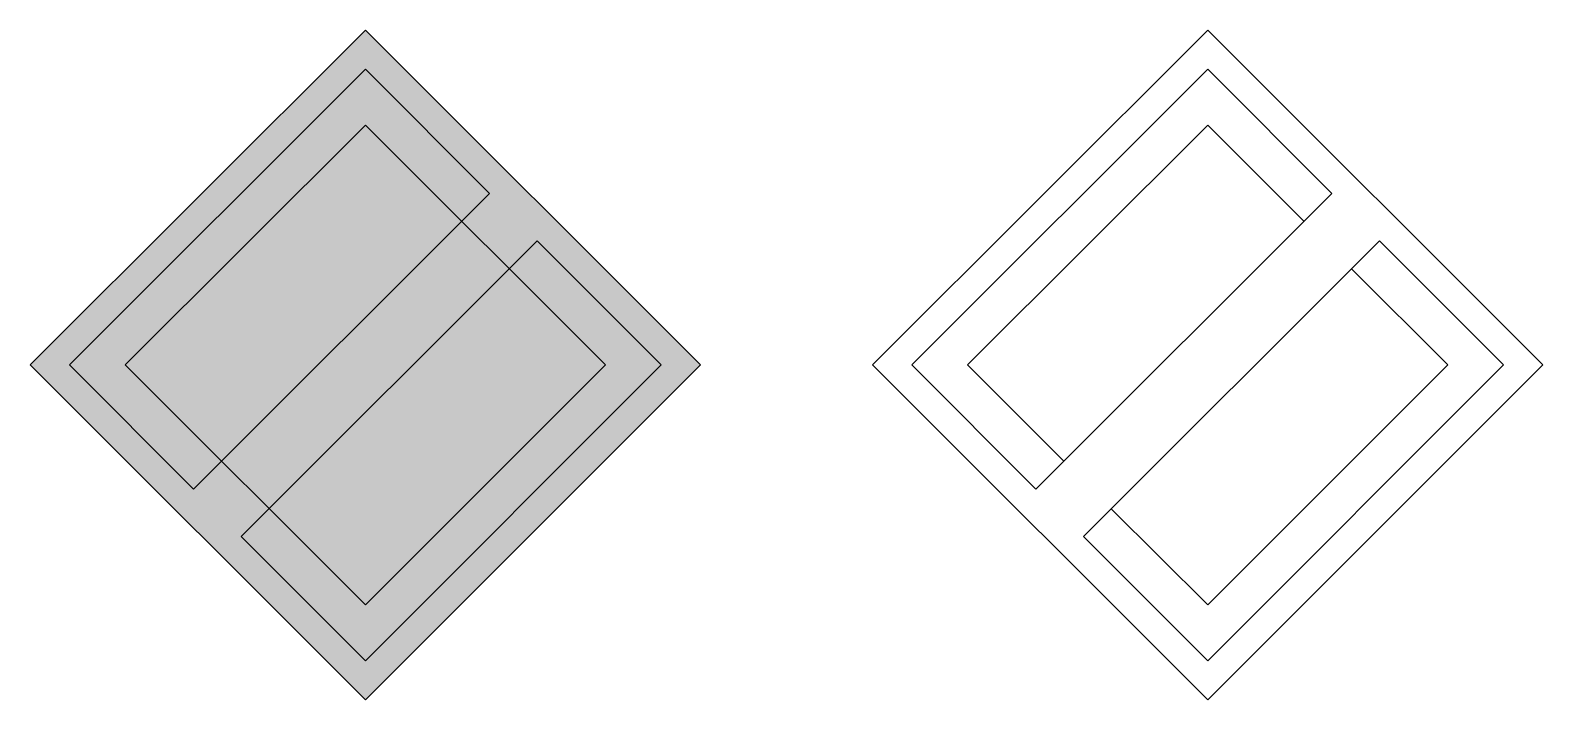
# Model space of a CAD drawing. Extents: x 0 to 1915, y 26 to 874.
import ezdxf

# ---------------------------------------------------------------- set-up
doc = ezdxf.new("R2010")
doc.units = 0
doc.header["$MEASUREMENT"] = 0

msp = doc.modelspace()

# ---------------------------------------------------------------- hatches: boundary and pattern name
at = {"true_color": 0x000000}
h = msp.add_hatch(color=18, dxfattribs=at)
h.paths.add_polyline_path([(848.5, 450), (424.3, 25.7), (0, 450), (424.3, 874.3)])
h.paths.add_polyline_path([(206.8, 292.7), (581.6, 667.4), (424.3, 824.8), (49.5, 450)], flags=16)
h.paths.add_polyline_path([(641.7, 607.3), (266.9, 232.6), (424.3, 75.2), (799, 450)], flags=16)
h = msp.add_hatch(color=18, dxfattribs=at)
h.paths.add_polyline_path([(848.5, 450), (424.3, 25.7), (0, 450), (424.3, 874.3)])
h.paths.add_polyline_path([(206.8, 292.7), (581.6, 667.4), (424.3, 824.8), (49.5, 450)], flags=16)
h.paths.add_polyline_path([(641.7, 607.3), (266.9, 232.6), (424.3, 75.2), (799, 450)], flags=16)
h = msp.add_hatch(color=7)
h.paths.add_polyline_path([(206.8, 292.7), (581.6, 667.4), (424.3, 824.8), (49.5, 450)])
h.paths.add_polyline_path([(424.3, 145.9), (120.2, 450), (424.3, 754.1), (728.3, 450)])
h.paths.add_polyline_path([(641.7, 607.3), (266.9, 232.6), (424.3, 75.2), (799, 450)])
msp.add_hatch(color=2).paths.add_polyline_path([(424.3, 145.9), (120.2, 450), (424.3, 754.1), (728.3, 450)])

# ---------------------------------------------------------------- linework, layer by layer
at = {"color": 7, "true_color": 0xededed}
msp.add_lwpolyline([(848.5, 450), (424.3, 25.7), (0, 450), (424.3, 874.3)], close=True, dxfattribs=at)
msp.add_lwpolyline([(848.5, 450), (424.3, 25.7), (0, 450), (424.3, 874.3)], close=True, dxfattribs=at)
for points in [[(1915, 450), (1490.8, 874.3), (1066.5, 450), (1490.8, 25.7)], [(206.8, 292.7), (581.6, 667.4), (424.3, 824.8), (49.5, 450)], [(1273.3, 292.7), (1648.1, 667.4), (1490.8, 824.8), (1116, 450)], [(424.3, 145.9), (120.2, 450), (424.3, 754.1), (728.3, 450)], [(641.7, 607.3), (266.9, 232.6), (424.3, 75.2), (799, 450)], [(1708.2, 607.3), (1333.5, 232.6), (1490.8, 75.2), (1865.5, 450)]]:
    msp.add_lwpolyline(points, close=True)
for points in [[(1308.5, 328.3), (1186.7, 450), (1490.8, 754.1), (1612.7, 632.1)], [(1672.9, 571.9), (1794.8, 450), (1490.8, 145.9), (1368.8, 267.9)]]:
    msp.add_lwpolyline(points)

doc.saveas('drawing.dxf')
